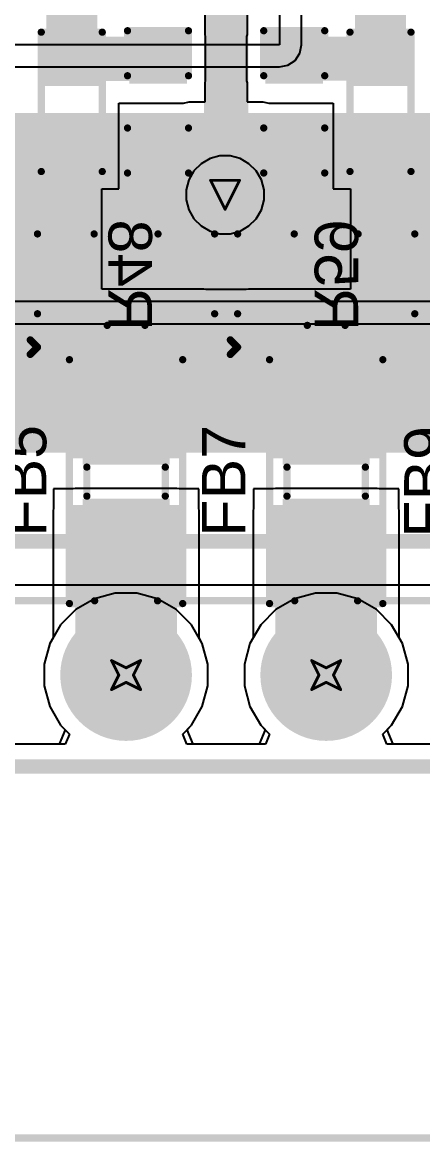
# Model space of a CAD drawing. Header units: inches. Extents: x 0 to 35.2, y -0.7 to 15.9.
# Drawn here: x 1.687 to 1.962, y -0.258 to 0.513 of the extents above; entities that cross this region are included whole.
import ezdxf

# ---------------------------------------------------------------- set-up
doc = ezdxf.new("R2010")
doc.units = ezdxf.units.IN
doc.header["$MEASUREMENT"] = 0
for name, color, linetype in [('Bottom Layer', 5, 'Continuous'), ('Bottom Overlay', 54, 'Continuous'), ('Bottom Paste', 16, 'Continuous'), ('Bottom Solder', 6, 'Continuous'), ('Drill Drawing', 1, 'Continuous'), ('GND1', 16, 'Continuous'), ('GND2', 76, 'Continuous'), ('Mechanical 6', 56, 'Continuous'), ('Multi-Layer', 9, 'Continuous'), ('Pad Holes', 156, 'Continuous'), ('Top Layer', 1, 'Continuous'), ('Top Overlay', 2, 'Continuous'), ('Top Paste', 8, 'Continuous'), ('Top Solder', 216, 'Continuous'), ('Via Holes', 16, 'Continuous')]:
    doc.layers.add(name, color=color, linetype=linetype)
doc.styles.add('Arial', font='', dxfattribs={"height": 0.2})
doc.styles.get('Arial').set_extended_font_data('Arial')

# ---------------------------------------------------------------- blocks, each defined once
blk = doc.blocks.new('R___1206_B_56')
at = {"layer": 'Bottom Layer'}
for points in [[(-0.08, 0.035), (-0.02, 0.035), (-0.02, -0.035), (-0.08, -0.035)], [(0.02, 0.035), (0.08, 0.035), (0.08, -0.035), (0.02, -0.035)]]:
    blk.add_hatch(color=5, dxfattribs=at).paths.add_polyline_path(points)
at = {"layer": 'Bottom Paste'}
for points in [[(-0.08, 0.035), (-0.02, 0.035), (-0.02, -0.035), (-0.08, -0.035)], [(0.02, 0.035), (0.08, 0.035), (0.08, -0.035), (0.02, -0.035)]]:
    blk.add_hatch(color=16, dxfattribs=at).paths.add_polyline_path(points)
at = {"layer": 'Bottom Solder'}
for points in [[(-0.084, 0.039), (-0.016, 0.039), (-0.016, -0.039), (-0.084, -0.039)], [(0.016, 0.039), (0.084, 0.039), (0.084, -0.039), (0.016, -0.039)]]:
    blk.add_hatch(color=6, dxfattribs=at).paths.add_polyline_path(points)
at = {"layer": 'Bottom Overlay'}
for points in [[(0.084, 0.039, 0.005, 0.005, 0), (-0.084, 0.039, 0.005, 0.005, 0)], [(-0.084, -0.039, 0.005, 0.005, 0), (-0.084, 0.039, 0.005, 0.005, 0)], [(0.084, -0.039, 0.005, 0.005, 0), (0.084, 0.039, 0.005, 0.005, 0)], [(0.084, -0.039, 0.005, 0.005, 0), (-0.084, -0.039, 0.005, 0.005, 0)]]:
    blk.add_lwpolyline(points, format="xyseb", dxfattribs=at)
for points in [[(-0.08525, 0.039, 0.0025, 0.0025, 1), (-0.08275, 0.039, 0.0025, 0.0025, 1)], [(-0.08525, 0.039, 0.0025, 0.0025, 1), (-0.08275, 0.039, 0.0025, 0.0025, 1)], [(0.08275, 0.039, 0.0025, 0.0025, 1), (0.08525, 0.039, 0.0025, 0.0025, 1)], [(0.08275, 0.039, 0.0025, 0.0025, 1), (0.08525, 0.039, 0.0025, 0.0025, 1)], [(-0.08525, -0.039, 0.0025, 0.0025, 1), (-0.08275, -0.039, 0.0025, 0.0025, 1)], [(-0.08525, -0.039, 0.0025, 0.0025, 1), (-0.08275, -0.039, 0.0025, 0.0025, 1)], [(0.08275, -0.039, 0.0025, 0.0025, 1), (0.08525, -0.039, 0.0025, 0.0025, 1)], [(0.08275, -0.039, 0.0025, 0.0025, 1), (0.08525, -0.039, 0.0025, 0.0025, 1)]]:
    blk.add_lwpolyline(points, format="xyseb", close=True, dxfattribs=at)
blk = doc.blocks.new('R___0603_58')
at = {"layer": 'Top Layer'}
for points in [[(-0.015, 0.0175), (-0.015, -0.0175), (-0.045, -0.0175), (-0.045, 0.0175)], [(0.045, 0.0175), (0.045, -0.0175), (0.015, -0.0175), (0.015, 0.0175)]]:
    blk.add_hatch(color=1, dxfattribs=at).paths.add_polyline_path(points)
at = {"layer": 'Top Paste'}
for points in [[(-0.015, 0.0175), (-0.015, -0.0175), (-0.045, -0.0175), (-0.045, 0.0175)], [(0.045, 0.0175), (0.045, -0.0175), (0.015, -0.0175), (0.015, 0.0175)]]:
    blk.add_hatch(color=8, dxfattribs=at).paths.add_polyline_path(points)
at = {"layer": 'Top Solder'}
for points in [[(-0.011, 0.0215), (-0.011, -0.0215), (-0.049, -0.0215), (-0.049, 0.0215)], [(0.049, 0.0215), (0.049, -0.0215), (0.011, -0.0215), (0.011, 0.0215)]]:
    blk.add_hatch(color=216, dxfattribs=at).paths.add_polyline_path(points)
at = {"layer": 'Top Overlay'}
for points in [[(-0.048, 0.021, 0.005, 0.005, 0), (0.048, 0.021, 0.005, 0.005, 0)], [(-0.048, 0.021, 0.005, 0.005, 0), (-0.048, -0.021, 0.005, 0.005, 0)], [(0.048, 0.021, 0.005, 0.005, 0), (0.048, -0.021, 0.005, 0.005, 0)], [(-0.048, -0.021, 0.005, 0.005, 0), (0.048, -0.021, 0.005, 0.005, 0)]]:
    blk.add_lwpolyline(points, format="xyseb", dxfattribs=at)
for points in [[(-0.04925, 0.021, 0.0025, 0.0025, 1), (-0.04675, 0.021, 0.0025, 0.0025, 1)], [(-0.04925, 0.021, 0.0025, 0.0025, 1), (-0.04675, 0.021, 0.0025, 0.0025, 1)], [(0.04675, 0.021, 0.0025, 0.0025, 1), (0.04925, 0.021, 0.0025, 0.0025, 1)], [(0.04675, 0.021, 0.0025, 0.0025, 1), (0.04925, 0.021, 0.0025, 0.0025, 1)], [(-0.04925, -0.021, 0.0025, 0.0025, 1), (-0.04675, -0.021, 0.0025, 0.0025, 1)], [(-0.04925, -0.021, 0.0025, 0.0025, 1), (-0.04675, -0.021, 0.0025, 0.0025, 1)], [(0.04675, -0.021, 0.0025, 0.0025, 1), (0.04925, -0.021, 0.0025, 0.0025, 1)], [(0.04675, -0.021, 0.0025, 0.0025, 1), (0.04925, -0.021, 0.0025, 0.0025, 1)]]:
    blk.add_lwpolyline(points, format="xyseb", close=True, dxfattribs=at)
blk = doc.blocks.new('R___0603_64')
at = {"layer": 'Top Layer'}
for points in [[(-0.015, 0.0175), (-0.015, -0.0175), (-0.045, -0.0175), (-0.045, 0.0175)], [(0.045, 0.0175), (0.045, -0.0175), (0.015, -0.0175), (0.015, 0.0175)]]:
    blk.add_hatch(color=1, dxfattribs=at).paths.add_polyline_path(points)
at = {"layer": 'Top Paste'}
for points in [[(-0.015, 0.0175), (-0.015, -0.0175), (-0.045, -0.0175), (-0.045, 0.0175)], [(0.045, 0.0175), (0.045, -0.0175), (0.015, -0.0175), (0.015, 0.0175)]]:
    blk.add_hatch(color=8, dxfattribs=at).paths.add_polyline_path(points)
at = {"layer": 'Top Solder'}
for points in [[(-0.011, 0.0215), (-0.011, -0.0215), (-0.049, -0.0215), (-0.049, 0.0215)], [(0.049, 0.0215), (0.049, -0.0215), (0.011, -0.0215), (0.011, 0.0215)]]:
    blk.add_hatch(color=216, dxfattribs=at).paths.add_polyline_path(points)
at = {"layer": 'Top Overlay'}
for points in [[(-0.048, 0.021, 0.005, 0.005, 0), (0.048, 0.021, 0.005, 0.005, 0)], [(-0.048, 0.021, 0.005, 0.005, 0), (-0.048, -0.021, 0.005, 0.005, 0)], [(0.048, 0.021, 0.005, 0.005, 0), (0.048, -0.021, 0.005, 0.005, 0)], [(-0.048, -0.021, 0.005, 0.005, 0), (0.048, -0.021, 0.005, 0.005, 0)]]:
    blk.add_lwpolyline(points, format="xyseb", dxfattribs=at)
for points in [[(-0.04925, 0.021, 0.0025, 0.0025, 1), (-0.04675, 0.021, 0.0025, 0.0025, 1)], [(-0.04925, 0.021, 0.0025, 0.0025, 1), (-0.04675, 0.021, 0.0025, 0.0025, 1)], [(0.04675, 0.021, 0.0025, 0.0025, 1), (0.04925, 0.021, 0.0025, 0.0025, 1)], [(0.04675, 0.021, 0.0025, 0.0025, 1), (0.04925, 0.021, 0.0025, 0.0025, 1)], [(-0.04925, -0.021, 0.0025, 0.0025, 1), (-0.04675, -0.021, 0.0025, 0.0025, 1)], [(-0.04925, -0.021, 0.0025, 0.0025, 1), (-0.04675, -0.021, 0.0025, 0.0025, 1)], [(0.04675, -0.021, 0.0025, 0.0025, 1), (0.04925, -0.021, 0.0025, 0.0025, 1)], [(0.04675, -0.021, 0.0025, 0.0025, 1), (0.04925, -0.021, 0.0025, 0.0025, 1)]]:
    blk.add_lwpolyline(points, format="xyseb", close=True, dxfattribs=at)
blk = doc.blocks.new('R___1206_B_65')
at = {"layer": 'Bottom Layer'}
for points in [[(-0.08, 0.035), (-0.02, 0.035), (-0.02, -0.035), (-0.08, -0.035)], [(0.02, 0.035), (0.08, 0.035), (0.08, -0.035), (0.02, -0.035)]]:
    blk.add_hatch(color=5, dxfattribs=at).paths.add_polyline_path(points)
at = {"layer": 'Bottom Paste'}
for points in [[(-0.08, 0.035), (-0.02, 0.035), (-0.02, -0.035), (-0.08, -0.035)], [(0.02, 0.035), (0.08, 0.035), (0.08, -0.035), (0.02, -0.035)]]:
    blk.add_hatch(color=16, dxfattribs=at).paths.add_polyline_path(points)
at = {"layer": 'Bottom Solder'}
for points in [[(-0.084, 0.039), (-0.016, 0.039), (-0.016, -0.039), (-0.084, -0.039)], [(0.016, 0.039), (0.084, 0.039), (0.084, -0.039), (0.016, -0.039)]]:
    blk.add_hatch(color=6, dxfattribs=at).paths.add_polyline_path(points)
at = {"layer": 'Bottom Overlay'}
for points in [[(-0.084, 0.039, 0.005, 0.005, 0), (0.084, 0.039, 0.005, 0.005, 0)], [(-0.084, 0.039, 0.005, 0.005, 0), (-0.084, -0.039, 0.005, 0.005, 0)], [(0.084, 0.039, 0.005, 0.005, 0), (0.084, -0.039, 0.005, 0.005, 0)], [(-0.084, -0.039, 0.005, 0.005, 0), (0.084, -0.039, 0.005, 0.005, 0)]]:
    blk.add_lwpolyline(points, format="xyseb", dxfattribs=at)
for points in [[(-0.08525, 0.039, 0.0025, 0.0025, 1), (-0.08275, 0.039, 0.0025, 0.0025, 1)], [(-0.08525, 0.039, 0.0025, 0.0025, 1), (-0.08275, 0.039, 0.0025, 0.0025, 1)], [(0.08275, 0.039, 0.0025, 0.0025, 1), (0.08525, 0.039, 0.0025, 0.0025, 1)], [(0.08275, 0.039, 0.0025, 0.0025, 1), (0.08525, 0.039, 0.0025, 0.0025, 1)], [(-0.08525, -0.039, 0.0025, 0.0025, 1), (-0.08275, -0.039, 0.0025, 0.0025, 1)], [(-0.08525, -0.039, 0.0025, 0.0025, 1), (-0.08275, -0.039, 0.0025, 0.0025, 1)], [(0.08275, -0.039, 0.0025, 0.0025, 1), (0.08525, -0.039, 0.0025, 0.0025, 1)], [(0.08275, -0.039, 0.0025, 0.0025, 1), (0.08525, -0.039, 0.0025, 0.0025, 1)]]:
    blk.add_lwpolyline(points, format="xyseb", close=True, dxfattribs=at)
blk = doc.blocks.new('691322110006_115')
at = {"layer": 'Bottom Layer'}
h = blk.add_hatch(color=5, dxfattribs=at)
edge = h.paths.add_edge_path()
edge.add_arc((0.0689, 0), 0.04134, 0, 360)
h = blk.add_hatch(color=5, dxfattribs=at)
edge = h.paths.add_edge_path()
edge.add_arc((0.20669, 0), 0.04134, 0, 360)
at = {"layer": 'Bottom Solder'}
h = blk.add_hatch(color=6, dxfattribs=at)
edge = h.paths.add_edge_path()
edge.add_arc((0.0689, 0), 0.04534, 0, 360)
h = blk.add_hatch(color=6, dxfattribs=at)
edge = h.paths.add_edge_path()
edge.add_arc((0.20669, 0), 0.04534, 0, 360)
at = {"layer": 'GND1'}
h = blk.add_hatch(color=16, dxfattribs=at)
edge = h.paths.add_edge_path()
edge.add_arc((0.0689, 0), 0.04134, 0, 360)
h = blk.add_hatch(color=16, dxfattribs=at)
edge = h.paths.add_edge_path()
edge.add_arc((0.20669, 0), 0.04134, 0, 360)
at = {"layer": 'GND2'}
h = blk.add_hatch(color=76, dxfattribs=at)
edge = h.paths.add_edge_path()
edge.add_arc((0.0689, 0), 0.04134, 0, 360)
h = blk.add_hatch(color=76, dxfattribs=at)
edge = h.paths.add_edge_path()
edge.add_arc((0.20669, 0), 0.04134, 0, 360)
at = {"layer": 'Multi-Layer'}
h = blk.add_hatch(color=9, dxfattribs=at)
edge = h.paths.add_edge_path()
edge.add_arc((0.0689, 0), 0.04134, 0, 360)
h = blk.add_hatch(color=9, dxfattribs=at)
edge = h.paths.add_edge_path()
edge.add_arc((0.20669, 0), 0.04134, 0, 360)
at = {"layer": 'Pad Holes'}
h = blk.add_hatch(color=7, dxfattribs=at)
edge = h.paths.add_edge_path()
edge.add_arc((0.0689, 0), 0.02756, 0, 360)
h = blk.add_hatch(color=7, dxfattribs=at)
edge = h.paths.add_edge_path()
edge.add_arc((0.20669, 0), 0.02756, 0, 360)
at = {"layer": 'Top Layer'}
h = blk.add_hatch(color=1, dxfattribs=at)
edge = h.paths.add_edge_path()
edge.add_arc((0.0689, 0), 0.04134, 0, 360)
h = blk.add_hatch(color=1, dxfattribs=at)
edge = h.paths.add_edge_path()
edge.add_arc((0.20669, 0), 0.04134, 0, 360)
at = {"layer": 'Top Solder'}
h = blk.add_hatch(color=216, dxfattribs=at)
edge = h.paths.add_edge_path()
edge.add_arc((0.0689, 0), 0.04534, 0, 360)
h = blk.add_hatch(color=216, dxfattribs=at)
edge = h.paths.add_edge_path()
edge.add_arc((0.20669, 0), 0.04534, 0, 360)
at = {"layer": 'Top Overlay'}
for points in [[(-0.04724, 0.05118, 0.005, 0.005, 0), (0.04724, 0.05118, 0.005, 0.005, 0)], [(0.09055, 0.05118, 0.005, 0.005, 0), (0.18504, 0.05118, 0.005, 0.005, 0)], [(0.22835, 0.05118, 0.005, 0.005, 0), (0.32283, 0.05118, 0.005, 0.005, 0)], [(-0.44488, -0.3189, 0.005, 0.005, 0), (0.44488, -0.3189, 0.005, 0.005, 0)]]:
    blk.add_lwpolyline(points, format="xyseb", dxfattribs=at)
for points in [[(0.04599, 0.05118, 0.0025, 0.0025, 1), (0.04849, 0.05118, 0.0025, 0.0025, 1)], [(0.0893, 0.05118, 0.0025, 0.0025, 1), (0.0918, 0.05118, 0.0025, 0.0025, 1)], [(0.18379, 0.05118, 0.0025, 0.0025, 1), (0.18629, 0.05118, 0.0025, 0.0025, 1)], [(0.2271, 0.05118, 0.0025, 0.0025, 1), (0.2296, 0.05118, 0.0025, 0.0025, 1)]]:
    blk.add_lwpolyline(points, format="xyseb", close=True, dxfattribs=at)
blk = doc.blocks.new('I___0805_122')
at = {"layer": 'Top Layer'}
for points in [[(-0.06299, 0.02598), (-0.01575, 0.02598), (-0.01575, -0.02598), (-0.06299, -0.02598)], [(0.01575, 0.02598), (0.06299, 0.02598), (0.06299, -0.02598), (0.01575, -0.02598)]]:
    blk.add_hatch(color=1, dxfattribs=at).paths.add_polyline_path(points)
at = {"layer": 'Top Paste'}
for points in [[(-0.06299, 0.02598), (-0.01575, 0.02598), (-0.01575, -0.02598), (-0.06299, -0.02598)], [(0.01575, 0.02598), (0.06299, 0.02598), (0.06299, -0.02598), (0.01575, -0.02598)]]:
    blk.add_hatch(color=8, dxfattribs=at).paths.add_polyline_path(points)
at = {"layer": 'Top Solder'}
for points in [[(-0.06699, 0.02998), (-0.01175, 0.02998), (-0.01175, -0.02998), (-0.06699, -0.02998)], [(0.01175, 0.02998), (0.06699, 0.02998), (0.06699, -0.02998), (0.01175, -0.02998)]]:
    blk.add_hatch(color=216, dxfattribs=at).paths.add_polyline_path(points)
at = {"layer": 'Top Overlay'}
for points in [[(-0.01, 0.027, 0.005, 0.005, 0), (0.01, 0.027, 0.005, 0.005, 0)], [(-0.01, -0.027, 0.005, 0.005, 0), (0.01, -0.027, 0.005, 0.005, 0)]]:
    blk.add_lwpolyline(points, format="xyseb", dxfattribs=at)
for points in [[(-0.01125, 0.027, 0.0025, 0.0025, 1), (-0.00875, 0.027, 0.0025, 0.0025, 1)], [(0.00875, 0.027, 0.0025, 0.0025, 1), (0.01125, 0.027, 0.0025, 0.0025, 1)], [(-0.01125, -0.027, 0.0025, 0.0025, 1), (-0.00875, -0.027, 0.0025, 0.0025, 1)], [(0.00875, -0.027, 0.0025, 0.0025, 1), (0.01125, -0.027, 0.0025, 0.0025, 1)]]:
    blk.add_lwpolyline(points, format="xyseb", close=True, dxfattribs=at)
blk = doc.blocks.new('I___0805_124')
at = {"layer": 'Top Layer'}
for points in [[(-0.06299, 0.02598), (-0.01575, 0.02598), (-0.01575, -0.02598), (-0.06299, -0.02598)], [(0.01575, 0.02598), (0.06299, 0.02598), (0.06299, -0.02598), (0.01575, -0.02598)]]:
    blk.add_hatch(color=1, dxfattribs=at).paths.add_polyline_path(points)
at = {"layer": 'Top Paste'}
for points in [[(-0.06299, 0.02598), (-0.01575, 0.02598), (-0.01575, -0.02598), (-0.06299, -0.02598)], [(0.01575, 0.02598), (0.06299, 0.02598), (0.06299, -0.02598), (0.01575, -0.02598)]]:
    blk.add_hatch(color=8, dxfattribs=at).paths.add_polyline_path(points)
at = {"layer": 'Top Solder'}
for points in [[(-0.06699, 0.02998), (-0.01175, 0.02998), (-0.01175, -0.02998), (-0.06699, -0.02998)], [(0.01175, 0.02998), (0.06699, 0.02998), (0.06699, -0.02998), (0.01175, -0.02998)]]:
    blk.add_hatch(color=216, dxfattribs=at).paths.add_polyline_path(points)
at = {"layer": 'Top Overlay'}
for points in [[(-0.01, 0.027, 0.005, 0.005, 0), (0.01, 0.027, 0.005, 0.005, 0)], [(-0.01, -0.027, 0.005, 0.005, 0), (0.01, -0.027, 0.005, 0.005, 0)]]:
    blk.add_lwpolyline(points, format="xyseb", dxfattribs=at)
for points in [[(-0.01125, 0.027, 0.0025, 0.0025, 1), (-0.00875, 0.027, 0.0025, 0.0025, 1)], [(0.00875, 0.027, 0.0025, 0.0025, 1), (0.01125, 0.027, 0.0025, 0.0025, 1)], [(-0.01125, -0.027, 0.0025, 0.0025, 1), (-0.00875, -0.027, 0.0025, 0.0025, 1)], [(0.00875, -0.027, 0.0025, 0.0025, 1), (0.01125, -0.027, 0.0025, 0.0025, 1)]]:
    blk.add_lwpolyline(points, format="xyseb", close=True, dxfattribs=at)
blk = doc.blocks.new('SOT_23_134')
at = {"layer": 'Top Layer'}
for points in [[(-0.01614, 0.05748), (0.01614, 0.05748), (0.01614, 0.02126), (-0.01614, 0.02126)], [(-0.05354, -0.02126), (-0.02126, -0.02126), (-0.02126, -0.05748), (-0.05354, -0.05748)], [(0.02126, -0.02126), (0.05354, -0.02126), (0.05354, -0.05748), (0.02126, -0.05748)]]:
    blk.add_hatch(color=1, dxfattribs=at).paths.add_polyline_path(points)
at = {"layer": 'Top Paste'}
for points in [[(-0.01614, 0.05748), (0.01614, 0.05748), (0.01614, 0.02126), (-0.01614, 0.02126)], [(-0.05354, -0.02126), (-0.02126, -0.02126), (-0.02126, -0.05748), (-0.05354, -0.05748)], [(0.02126, -0.02126), (0.05354, -0.02126), (0.05354, -0.05748), (0.02126, -0.05748)]]:
    blk.add_hatch(color=8, dxfattribs=at).paths.add_polyline_path(points)
at = {"layer": 'Top Solder'}
for points in [[(-0.02014, 0.06148), (0.02014, 0.06148), (0.02014, 0.01726), (-0.02014, 0.01726)], [(-0.05754, -0.01726), (-0.01726, -0.01726), (-0.01726, -0.06148), (-0.05754, -0.06148)], [(0.01726, -0.01726), (0.05754, -0.01726), (0.05754, -0.06148), (0.01726, -0.06148)]]:
    blk.add_hatch(color=216, dxfattribs=at).paths.add_polyline_path(points)
at = {"layer": 'Top Overlay'}
for points in [[(-0.061, -0.023, 0.005, 0.005, 0), (-0.061, 0.032, 0.005, 0.005, 0)], [(-0.061, 0.032, 0.005, 0.005, 0), (-0.022, 0.032, 0.005, 0.005, 0)], [(0.022, 0.032, 0.005, 0.005, 0), (0.061, 0.032, 0.005, 0.005, 0)], [(0.061, -0.023, 0.005, 0.005, 0), (0.061, 0.032, 0.005, 0.005, 0)], [(-0.013, -0.031, 0.005, 0.005, 0), (0.013, -0.031, 0.005, 0.005, 0)], [(-0.066, -0.041, 0.005, 0.005, 0), (-0.061, -0.046, 0.005, 0.005, 0)], [(-0.066, -0.051, 0.005, 0.005, 0), (-0.066, -0.041, 0.005, 0.005, 0)], [(-0.066, -0.051, 0.005, 0.005, 0), (-0.061, -0.046, 0.005, 0.005, 0)]]:
    blk.add_lwpolyline(points, format="xyseb", dxfattribs=at)
for points in [[(-0.06225, 0.032, 0.0025, 0.0025, 1), (-0.05975, 0.032, 0.0025, 0.0025, 1)], [(-0.06225, 0.032, 0.0025, 0.0025, 1), (-0.05975, 0.032, 0.0025, 0.0025, 1)], [(-0.02325, 0.032, 0.0025, 0.0025, 1), (-0.02075, 0.032, 0.0025, 0.0025, 1)], [(0.02075, 0.032, 0.0025, 0.0025, 1), (0.02325, 0.032, 0.0025, 0.0025, 1)], [(0.05975, 0.032, 0.0025, 0.0025, 1), (0.06225, 0.032, 0.0025, 0.0025, 1)], [(0.05975, 0.032, 0.0025, 0.0025, 1), (0.06225, 0.032, 0.0025, 0.0025, 1)], [(-0.06225, -0.023, 0.0025, 0.0025, 1), (-0.05975, -0.023, 0.0025, 0.0025, 1)], [(0.05975, -0.023, 0.0025, 0.0025, 1), (0.06225, -0.023, 0.0025, 0.0025, 1)], [(-0.01425, -0.031, 0.0025, 0.0025, 1), (-0.01175, -0.031, 0.0025, 0.0025, 1)], [(0.01175, -0.031, 0.0025, 0.0025, 1), (0.01425, -0.031, 0.0025, 0.0025, 1)], [(-0.06725, -0.041, 0.0025, 0.0025, 1), (-0.06475, -0.041, 0.0025, 0.0025, 1)], [(-0.06725, -0.041, 0.0025, 0.0025, 1), (-0.06475, -0.041, 0.0025, 0.0025, 1)], [(-0.06225, -0.046, 0.0025, 0.0025, 1), (-0.05975, -0.046, 0.0025, 0.0025, 1)], [(-0.06225, -0.046, 0.0025, 0.0025, 1), (-0.05975, -0.046, 0.0025, 0.0025, 1)], [(-0.06725, -0.051, 0.0025, 0.0025, 1), (-0.06475, -0.051, 0.0025, 0.0025, 1)], [(-0.06725, -0.051, 0.0025, 0.0025, 1), (-0.06475, -0.051, 0.0025, 0.0025, 1)]]:
    blk.add_lwpolyline(points, format="xyseb", close=True, dxfattribs=at)
blk = doc.blocks.new('SOT_23_135')
at = {"layer": 'Top Layer'}
for points in [[(-0.01614, 0.05748), (0.01614, 0.05748), (0.01614, 0.02126), (-0.01614, 0.02126)], [(-0.05354, -0.02126), (-0.02126, -0.02126), (-0.02126, -0.05748), (-0.05354, -0.05748)], [(0.02126, -0.02126), (0.05354, -0.02126), (0.05354, -0.05748), (0.02126, -0.05748)]]:
    blk.add_hatch(color=1, dxfattribs=at).paths.add_polyline_path(points)
at = {"layer": 'Top Paste'}
for points in [[(-0.01614, 0.05748), (0.01614, 0.05748), (0.01614, 0.02126), (-0.01614, 0.02126)], [(-0.05354, -0.02126), (-0.02126, -0.02126), (-0.02126, -0.05748), (-0.05354, -0.05748)], [(0.02126, -0.02126), (0.05354, -0.02126), (0.05354, -0.05748), (0.02126, -0.05748)]]:
    blk.add_hatch(color=8, dxfattribs=at).paths.add_polyline_path(points)
at = {"layer": 'Top Solder'}
for points in [[(-0.02014, 0.06148), (0.02014, 0.06148), (0.02014, 0.01726), (-0.02014, 0.01726)], [(-0.05754, -0.01726), (-0.01726, -0.01726), (-0.01726, -0.06148), (-0.05754, -0.06148)], [(0.01726, -0.01726), (0.05754, -0.01726), (0.05754, -0.06148), (0.01726, -0.06148)]]:
    blk.add_hatch(color=216, dxfattribs=at).paths.add_polyline_path(points)
at = {"layer": 'Top Overlay'}
for points in [[(-0.061, -0.023, 0.005, 0.005, 0), (-0.061, 0.032, 0.005, 0.005, 0)], [(-0.061, 0.032, 0.005, 0.005, 0), (-0.022, 0.032, 0.005, 0.005, 0)], [(0.022, 0.032, 0.005, 0.005, 0), (0.061, 0.032, 0.005, 0.005, 0)], [(0.061, -0.023, 0.005, 0.005, 0), (0.061, 0.032, 0.005, 0.005, 0)], [(-0.013, -0.031, 0.005, 0.005, 0), (0.013, -0.031, 0.005, 0.005, 0)], [(-0.066, -0.041, 0.005, 0.005, 0), (-0.061, -0.046, 0.005, 0.005, 0)], [(-0.066, -0.051, 0.005, 0.005, 0), (-0.066, -0.041, 0.005, 0.005, 0)], [(-0.066, -0.051, 0.005, 0.005, 0), (-0.061, -0.046, 0.005, 0.005, 0)]]:
    blk.add_lwpolyline(points, format="xyseb", dxfattribs=at)
for points in [[(-0.06225, 0.032, 0.0025, 0.0025, 1), (-0.05975, 0.032, 0.0025, 0.0025, 1)], [(-0.06225, 0.032, 0.0025, 0.0025, 1), (-0.05975, 0.032, 0.0025, 0.0025, 1)], [(-0.02325, 0.032, 0.0025, 0.0025, 1), (-0.02075, 0.032, 0.0025, 0.0025, 1)], [(0.02075, 0.032, 0.0025, 0.0025, 1), (0.02325, 0.032, 0.0025, 0.0025, 1)], [(0.05975, 0.032, 0.0025, 0.0025, 1), (0.06225, 0.032, 0.0025, 0.0025, 1)], [(0.05975, 0.032, 0.0025, 0.0025, 1), (0.06225, 0.032, 0.0025, 0.0025, 1)], [(-0.06225, -0.023, 0.0025, 0.0025, 1), (-0.05975, -0.023, 0.0025, 0.0025, 1)], [(0.05975, -0.023, 0.0025, 0.0025, 1), (0.06225, -0.023, 0.0025, 0.0025, 1)], [(-0.01425, -0.031, 0.0025, 0.0025, 1), (-0.01175, -0.031, 0.0025, 0.0025, 1)], [(0.01175, -0.031, 0.0025, 0.0025, 1), (0.01425, -0.031, 0.0025, 0.0025, 1)], [(-0.06725, -0.041, 0.0025, 0.0025, 1), (-0.06475, -0.041, 0.0025, 0.0025, 1)], [(-0.06725, -0.041, 0.0025, 0.0025, 1), (-0.06475, -0.041, 0.0025, 0.0025, 1)], [(-0.06225, -0.046, 0.0025, 0.0025, 1), (-0.05975, -0.046, 0.0025, 0.0025, 1)], [(-0.06225, -0.046, 0.0025, 0.0025, 1), (-0.05975, -0.046, 0.0025, 0.0025, 1)], [(-0.06725, -0.051, 0.0025, 0.0025, 1), (-0.06475, -0.051, 0.0025, 0.0025, 1)], [(-0.06725, -0.051, 0.0025, 0.0025, 1), (-0.06475, -0.051, 0.0025, 0.0025, 1)]]:
    blk.add_lwpolyline(points, format="xyseb", close=True, dxfattribs=at)
blk = doc.blocks.new('C___0603_146')
at = {"layer": 'Top Layer'}
for points in [[(-0.015, 0.0175), (-0.015, -0.0175), (-0.045, -0.0175), (-0.045, 0.0175)], [(0.045, 0.0175), (0.045, -0.0175), (0.015, -0.0175), (0.015, 0.0175)]]:
    blk.add_hatch(color=1, dxfattribs=at).paths.add_polyline_path(points)
at = {"layer": 'Top Paste'}
for points in [[(-0.015, 0.0175), (-0.015, -0.0175), (-0.045, -0.0175), (-0.045, 0.0175)], [(0.045, 0.0175), (0.045, -0.0175), (0.015, -0.0175), (0.015, 0.0175)]]:
    blk.add_hatch(color=8, dxfattribs=at).paths.add_polyline_path(points)
at = {"layer": 'Top Solder'}
for points in [[(-0.01264, 0.01986), (-0.01264, -0.01986), (-0.04736, -0.01986), (-0.04736, 0.01986)], [(0.04736, 0.01986), (0.04736, -0.01986), (0.01264, -0.01986), (0.01264, 0.01986)]]:
    blk.add_hatch(color=216, dxfattribs=at).paths.add_polyline_path(points)
at = {"layer": 'Top Overlay'}
for points in [[(-0.049, 0.021, 0.005, 0.005, 0), (-0.018, 0.021, 0.005, 0.005, 0)], [(-0.049, 0.021, 0.005, 0.005, 0), (-0.049, -0.021, 0.005, 0.005, 0)], [(0.018, 0.021, 0.005, 0.005, 0), (0.049, 0.021, 0.005, 0.005, 0)], [(0.049, 0.021, 0.005, 0.005, 0), (0.049, -0.021, 0.005, 0.005, 0)], [(-0.049, -0.021, 0.005, 0.005, 0), (-0.018, -0.021, 0.005, 0.005, 0)], [(0.018, -0.021, 0.005, 0.005, 0), (0.049, -0.021, 0.005, 0.005, 0)]]:
    blk.add_lwpolyline(points, format="xyseb", dxfattribs=at)
for points in [[(-0.05025, 0.021, 0.0025, 0.0025, 1), (-0.04775, 0.021, 0.0025, 0.0025, 1)], [(-0.05025, 0.021, 0.0025, 0.0025, 1), (-0.04775, 0.021, 0.0025, 0.0025, 1)], [(-0.01925, 0.021, 0.0025, 0.0025, 1), (-0.01675, 0.021, 0.0025, 0.0025, 1)], [(0.01675, 0.021, 0.0025, 0.0025, 1), (0.01925, 0.021, 0.0025, 0.0025, 1)], [(0.04775, 0.021, 0.0025, 0.0025, 1), (0.05025, 0.021, 0.0025, 0.0025, 1)], [(0.04775, 0.021, 0.0025, 0.0025, 1), (0.05025, 0.021, 0.0025, 0.0025, 1)], [(-0.05025, -0.021, 0.0025, 0.0025, 1), (-0.04775, -0.021, 0.0025, 0.0025, 1)], [(-0.05025, -0.021, 0.0025, 0.0025, 1), (-0.04775, -0.021, 0.0025, 0.0025, 1)], [(-0.01925, -0.021, 0.0025, 0.0025, 1), (-0.01675, -0.021, 0.0025, 0.0025, 1)], [(0.01675, -0.021, 0.0025, 0.0025, 1), (0.01925, -0.021, 0.0025, 0.0025, 1)], [(0.04775, -0.021, 0.0025, 0.0025, 1), (0.05025, -0.021, 0.0025, 0.0025, 1)], [(0.04775, -0.021, 0.0025, 0.0025, 1), (0.05025, -0.021, 0.0025, 0.0025, 1)]]:
    blk.add_lwpolyline(points, format="xyseb", close=True, dxfattribs=at)
blk = doc.blocks.new('C___0603_149')
at = {"layer": 'Top Layer'}
for points in [[(-0.015, 0.0175), (-0.015, -0.0175), (-0.045, -0.0175), (-0.045, 0.0175)], [(0.045, 0.0175), (0.045, -0.0175), (0.015, -0.0175), (0.015, 0.0175)]]:
    blk.add_hatch(color=1, dxfattribs=at).paths.add_polyline_path(points)
at = {"layer": 'Top Paste'}
for points in [[(-0.015, 0.0175), (-0.015, -0.0175), (-0.045, -0.0175), (-0.045, 0.0175)], [(0.045, 0.0175), (0.045, -0.0175), (0.015, -0.0175), (0.015, 0.0175)]]:
    blk.add_hatch(color=8, dxfattribs=at).paths.add_polyline_path(points)
at = {"layer": 'Top Solder'}
for points in [[(-0.01264, 0.01986), (-0.01264, -0.01986), (-0.04736, -0.01986), (-0.04736, 0.01986)], [(0.04736, 0.01986), (0.04736, -0.01986), (0.01264, -0.01986), (0.01264, 0.01986)]]:
    blk.add_hatch(color=216, dxfattribs=at).paths.add_polyline_path(points)
at = {"layer": 'Top Overlay'}
for points in [[(-0.018, 0.021, 0.005, 0.005, 0), (-0.049, 0.021, 0.005, 0.005, 0)], [(-0.049, -0.021, 0.005, 0.005, 0), (-0.049, 0.021, 0.005, 0.005, 0)], [(0.049, 0.021, 0.005, 0.005, 0), (0.018, 0.021, 0.005, 0.005, 0)], [(0.049, -0.021, 0.005, 0.005, 0), (0.049, 0.021, 0.005, 0.005, 0)], [(-0.018, -0.021, 0.005, 0.005, 0), (-0.049, -0.021, 0.005, 0.005, 0)], [(0.049, -0.021, 0.005, 0.005, 0), (0.018, -0.021, 0.005, 0.005, 0)]]:
    blk.add_lwpolyline(points, format="xyseb", dxfattribs=at)
for points in [[(-0.05025, 0.021, 0.0025, 0.0025, 1), (-0.04775, 0.021, 0.0025, 0.0025, 1)], [(-0.05025, 0.021, 0.0025, 0.0025, 1), (-0.04775, 0.021, 0.0025, 0.0025, 1)], [(-0.01925, 0.021, 0.0025, 0.0025, 1), (-0.01675, 0.021, 0.0025, 0.0025, 1)], [(0.01675, 0.021, 0.0025, 0.0025, 1), (0.01925, 0.021, 0.0025, 0.0025, 1)], [(0.04775, 0.021, 0.0025, 0.0025, 1), (0.05025, 0.021, 0.0025, 0.0025, 1)], [(0.04775, 0.021, 0.0025, 0.0025, 1), (0.05025, 0.021, 0.0025, 0.0025, 1)], [(-0.05025, -0.021, 0.0025, 0.0025, 1), (-0.04775, -0.021, 0.0025, 0.0025, 1)], [(-0.05025, -0.021, 0.0025, 0.0025, 1), (-0.04775, -0.021, 0.0025, 0.0025, 1)], [(-0.01925, -0.021, 0.0025, 0.0025, 1), (-0.01675, -0.021, 0.0025, 0.0025, 1)], [(0.01675, -0.021, 0.0025, 0.0025, 1), (0.01925, -0.021, 0.0025, 0.0025, 1)], [(0.04775, -0.021, 0.0025, 0.0025, 1), (0.05025, -0.021, 0.0025, 0.0025, 1)], [(0.04775, -0.021, 0.0025, 0.0025, 1), (0.05025, -0.021, 0.0025, 0.0025, 1)]]:
    blk.add_lwpolyline(points, format="xyseb", close=True, dxfattribs=at)

msp = doc.modelspace()

# ---------------------------------------------------------------- hatches: boundary and pattern name
at = {"layer": 'Bottom Layer'}
for points in [[(1.23867, 0.21627), (2.14441, 0.21627), (2.14441, 0.45022), (1.23867, 0.45022)], [(1.72315, 0.06299), (1.79315, 0.06299), (1.79315, 0.17627), (1.72315, 0.17627)], [(1.86095, 0.06299), (1.93095, 0.06299), (1.93095, 0.17627), (1.86095, 0.17627)]]:
    msp.add_hatch(color=5, dxfattribs=at).paths.add_polyline_path(points)
h = msp.add_hatch(color=5, dxfattribs=at)
edge = h.paths.add_edge_path()
edge.add_arc((1.82632, 0.39384), 0.01181, 0, 360)
at = {"layer": 'GND1'}
h = msp.add_hatch(color=16, dxfattribs=at)
edge = h.paths.add_edge_path()
edge.add_arc((1.82632, 0.39384), 0.01181, 0, 360)
at = {"layer": 'GND2'}
h = msp.add_hatch(color=76, dxfattribs=at)
edge = h.paths.add_edge_path()
edge.add_arc((1.82632, 0.39384), 0.01181, 0, 360)
at = {"layer": 'Top Layer'}
for points in [[(1.73825, 0.55536), (1.70325, 0.55536), (1.70325, 0.47236), (1.73825, 0.47236)], [(1.91585, 0.47237), (1.95085, 0.47237), (1.95085, 0.55537), (1.91585, 0.55537)], [(1.8117, 0.41289), (1.84241, 0.41289), (1.84241, 0.54399), (1.8117, 0.54399)], [(1.79765, 0.50287), (1.70325, 0.50287), (1.70325, 0.47236), (1.79765, 0.47236)], [(1.85645, 0.47237), (1.95085, 0.47237), (1.95085, 0.50288), (1.85645, 0.50288)], [(1.76266, 0.35615), (1.89145, 0.35615), (1.89145, 0.44339), (1.76266, 0.44339)], [(1.7046, 0.27742), (1.81169, 0.27742), (1.81169, 0.31364), (1.7046, 0.31364)], [(1.84241, 0.27742), (1.94949, 0.27742), (1.94949, 0.31364), (1.84241, 0.31364)], [(1.73217, 0.21203), (1.78413, 0.21203), (1.78413, 0.3039), (1.73217, 0.3039)], [(1.86997, 0.21203), (1.92194, 0.21203), (1.92194, 0.3039), (1.86997, 0.3039)], [(1.73217, 0.06299), (1.78414, 0.06299), (1.78414, 0.18053), (1.73217, 0.18053)], [(1.86996, 0.06299), (1.92193, 0.06299), (1.92193, 0.18053), (1.86996, 0.18053)]]:
    msp.add_hatch(color=1, dxfattribs=at).paths.add_polyline_path(points)
h = msp.add_hatch(color=1, dxfattribs=at)
edge = h.paths.add_edge_path()
edge.add_arc((1.82632, 0.39384), 0.01181, 0, 360)
at = {"layer": 'Via Holes'}
h = msp.add_hatch(color=7, dxfattribs=at)
edge = h.paths.add_edge_path()
edge.add_arc((1.82632, 0.39384), 0.00591, 0, 360)

# ---------------------------------------------------------------- linework, layer by layer
at = {"layer": 'Bottom Layer'}
for p, q in [((1.72168, 0.19127), (1.70815, 0.19127)), ((1.70815, 0.19127), (1.70815, 0.17775)), ((1.72315, 0.19157), (1.72168, 0.19127)), ((1.79315, 0.19157), (1.72315, 0.19157)), ((1.79463, 0.19127), (1.79315, 0.19157)), ((1.80815, 0.19127), (1.79463, 0.19127)), ((1.80815, 0.17775), (1.80815, 0.19127)), ((1.85947, 0.19127), (1.84595, 0.19127)), ((1.84595, 0.19127), (1.84595, 0.17775)), ((1.86095, 0.19157), (1.85947, 0.19127)), ((1.93095, 0.19157), (1.86095, 0.19157)), ((1.93243, 0.19127), (1.93095, 0.19157)), ((1.94595, 0.19127), (1.93243, 0.19127)), ((1.94595, 0.17775), (1.94595, 0.19127)), ((1.70815, 0.17775), (1.70786, 0.17627)), ((1.80845, 0.17627), (1.80815, 0.17775)), ((1.84595, 0.17775), (1.84565, 0.17627)), ((1.94624, 0.17627), (1.94595, 0.17775)), ((1.70786, 0.17627), (1.70786, 0.08856)), ((1.80845, 0.08856), (1.80845, 0.17627)), ((1.84565, 0.17627), (1.84565, 0.08856)), ((1.94624, 0.08856), (1.94624, 0.17627)), ((1.70786, 0.08856), (1.70565, 0.08474)), ((1.81065, 0.08474), (1.80845, 0.08856)), ((1.84565, 0.08856), (1.84345, 0.08474)), ((1.94845, 0.08474), (1.94624, 0.08856)), ((1.70565, 0.08474), (1.70181, 0.07041)), ((1.81449, 0.07041), (1.81065, 0.08474)), ((1.84345, 0.08474), (1.83961, 0.07041)), ((1.95229, 0.07041), (1.94845, 0.08474)), ((1.70181, 0.07041), (1.70181, 0.05557)), ((1.81449, 0.05557), (1.81449, 0.07041)), ((1.83961, 0.07041), (1.83961, 0.05557)), ((1.95229, 0.05557), (1.95229, 0.07041)), ((1.70181, 0.05557), (1.70565, 0.04125)), ((1.81065, 0.04125), (1.81449, 0.05557)), ((1.83961, 0.05557), (1.84345, 0.04125)), ((1.94845, 0.04125), (1.95229, 0.05557)), ((1.70565, 0.04125), (1.71307, 0.0284)), ((1.80324, 0.0284), (1.81065, 0.04125)), ((1.84345, 0.04125), (1.85087, 0.0284)), ((1.94103, 0.0284), (1.94845, 0.04125)), ((1.71307, 0.0284), (1.71918, 0.02229)), ((1.79713, 0.02229), (1.80324, 0.0284)), ((1.85087, 0.0284), (1.85697, 0.02229)), ((1.93492, 0.02229), (1.94103, 0.0284)), ((1.71918, 0.02229), (1.71628, 0.01529)), ((1.80003, 0.01529), (1.79713, 0.02229)), ((1.85697, 0.02229), (1.85407, 0.01529)), ((1.93782, 0.01529), (1.93492, 0.02229)), ((1.71628, 0.01529), (1.66223, 0.01529)), ((1.85407, 0.01529), (1.80003, 0.01529)), ((1.99187, 0.01529), (1.93782, 0.01529))]:
    msp.add_line(p, q, dxfattribs=at)
at = {"layer": 'Drill Drawing'}
for points in [[(1.81632, 0.40384, 0.002, 0.002, 0), (1.83632, 0.40384, 0.002, 0.002, 0)], [(1.81632, 0.40384, 0.002, 0.002, 0), (1.82632, 0.38384, 0.002, 0.002, 0)], [(1.82632, 0.38384, 0.002, 0.002, 0), (1.83632, 0.40384, 0.002, 0.002, 0)], [(1.74815, 0.07299, 0.002, 0.002, 0), (1.75815, 0.06799, 0.002, 0.002, 0)], [(1.74815, 0.07299, 0.002, 0.002, 0), (1.75315, 0.06299, 0.002, 0.002, 0)], [(1.75815, 0.06799, 0.002, 0.002, 0), (1.76815, 0.07299, 0.002, 0.002, 0)], [(1.76315, 0.06299, 0.002, 0.002, 0), (1.76815, 0.07299, 0.002, 0.002, 0)], [(1.88595, 0.07299, 0.002, 0.002, 0), (1.89595, 0.06799, 0.002, 0.002, 0)], [(1.88595, 0.07299, 0.002, 0.002, 0), (1.89095, 0.06299, 0.002, 0.002, 0)], [(1.89595, 0.06799, 0.002, 0.002, 0), (1.90595, 0.07299, 0.002, 0.002, 0)], [(1.90095, 0.06299, 0.002, 0.002, 0), (1.90595, 0.07299, 0.002, 0.002, 0)], [(1.74815, 0.05299, 0.002, 0.002, 0), (1.75315, 0.06299, 0.002, 0.002, 0)], [(1.76315, 0.06299, 0.002, 0.002, 0), (1.76815, 0.05299, 0.002, 0.002, 0)], [(1.88595, 0.05299, 0.002, 0.002, 0), (1.89095, 0.06299, 0.002, 0.002, 0)], [(1.90095, 0.06299, 0.002, 0.002, 0), (1.90595, 0.05299, 0.002, 0.002, 0)], [(1.74815, 0.05299, 0.002, 0.002, 0), (1.75815, 0.05799, 0.002, 0.002, 0)], [(1.75815, 0.05799, 0.002, 0.002, 0), (1.76815, 0.05299, 0.002, 0.002, 0)], [(1.88595, 0.05299, 0.002, 0.002, 0), (1.89595, 0.05799, 0.002, 0.002, 0)], [(1.89595, 0.05799, 0.002, 0.002, 0), (1.90595, 0.05299, 0.002, 0.002, 0)]]:
    msp.add_lwpolyline(points, format="xyseb", dxfattribs=at)
for points in [[(1.81582, 0.40384, 0.001, 0.001, 1), (1.81682, 0.40384, 0.001, 0.001, 1)], [(1.81582, 0.40384, 0.001, 0.001, 1), (1.81682, 0.40384, 0.001, 0.001, 1)], [(1.83582, 0.40384, 0.001, 0.001, 1), (1.83682, 0.40384, 0.001, 0.001, 1)], [(1.83582, 0.40384, 0.001, 0.001, 1), (1.83682, 0.40384, 0.001, 0.001, 1)], [(1.82582, 0.38384, 0.001, 0.001, 1), (1.82682, 0.38384, 0.001, 0.001, 1)], [(1.82582, 0.38384, 0.001, 0.001, 1), (1.82682, 0.38384, 0.001, 0.001, 1)], [(1.74765, 0.07299, 0.001, 0.001, 1), (1.74865, 0.07299, 0.001, 0.001, 1)], [(1.74765, 0.07299, 0.001, 0.001, 1), (1.74865, 0.07299, 0.001, 0.001, 1)], [(1.76765, 0.07299, 0.001, 0.001, 1), (1.76865, 0.07299, 0.001, 0.001, 1)], [(1.76765, 0.07299, 0.001, 0.001, 1), (1.76865, 0.07299, 0.001, 0.001, 1)], [(1.88545, 0.07299, 0.001, 0.001, 1), (1.88645, 0.07299, 0.001, 0.001, 1)], [(1.88545, 0.07299, 0.001, 0.001, 1), (1.88645, 0.07299, 0.001, 0.001, 1)], [(1.90545, 0.07299, 0.001, 0.001, 1), (1.90645, 0.07299, 0.001, 0.001, 1)], [(1.90545, 0.07299, 0.001, 0.001, 1), (1.90645, 0.07299, 0.001, 0.001, 1)], [(1.75265, 0.06299, 0.001, 0.001, 1), (1.75365, 0.06299, 0.001, 0.001, 1)], [(1.75265, 0.06299, 0.001, 0.001, 1), (1.75365, 0.06299, 0.001, 0.001, 1)], [(1.75765, 0.06799, 0.001, 0.001, 1), (1.75865, 0.06799, 0.001, 0.001, 1)], [(1.75765, 0.06799, 0.001, 0.001, 1), (1.75865, 0.06799, 0.001, 0.001, 1)], [(1.76265, 0.06299, 0.001, 0.001, 1), (1.76365, 0.06299, 0.001, 0.001, 1)], [(1.76265, 0.06299, 0.001, 0.001, 1), (1.76365, 0.06299, 0.001, 0.001, 1)], [(1.89045, 0.06299, 0.001, 0.001, 1), (1.89145, 0.06299, 0.001, 0.001, 1)], [(1.89045, 0.06299, 0.001, 0.001, 1), (1.89145, 0.06299, 0.001, 0.001, 1)], [(1.89545, 0.06799, 0.001, 0.001, 1), (1.89645, 0.06799, 0.001, 0.001, 1)], [(1.89545, 0.06799, 0.001, 0.001, 1), (1.89645, 0.06799, 0.001, 0.001, 1)], [(1.90045, 0.06299, 0.001, 0.001, 1), (1.90145, 0.06299, 0.001, 0.001, 1)], [(1.90045, 0.06299, 0.001, 0.001, 1), (1.90145, 0.06299, 0.001, 0.001, 1)], [(1.74765, 0.05299, 0.001, 0.001, 1), (1.74865, 0.05299, 0.001, 0.001, 1)], [(1.74765, 0.05299, 0.001, 0.001, 1), (1.74865, 0.05299, 0.001, 0.001, 1)], [(1.75765, 0.05799, 0.001, 0.001, 1), (1.75865, 0.05799, 0.001, 0.001, 1)], [(1.75765, 0.05799, 0.001, 0.001, 1), (1.75865, 0.05799, 0.001, 0.001, 1)], [(1.76765, 0.05299, 0.001, 0.001, 1), (1.76865, 0.05299, 0.001, 0.001, 1)], [(1.76765, 0.05299, 0.001, 0.001, 1), (1.76865, 0.05299, 0.001, 0.001, 1)], [(1.88545, 0.05299, 0.001, 0.001, 1), (1.88645, 0.05299, 0.001, 0.001, 1)], [(1.88545, 0.05299, 0.001, 0.001, 1), (1.88645, 0.05299, 0.001, 0.001, 1)], [(1.89545, 0.05799, 0.001, 0.001, 1), (1.89645, 0.05799, 0.001, 0.001, 1)], [(1.89545, 0.05799, 0.001, 0.001, 1), (1.89645, 0.05799, 0.001, 0.001, 1)], [(1.90545, 0.05299, 0.001, 0.001, 1), (1.90645, 0.05299, 0.001, 0.001, 1)], [(1.90545, 0.05299, 0.001, 0.001, 1), (1.90645, 0.05299, 0.001, 0.001, 1)]]:
    msp.add_lwpolyline(points, format="xyseb", close=True, dxfattribs=at)
at = {"layer": 'GND1'}
for p, q in [((1.81597, 0.41883), (1.80986, 0.4153)), ((1.82279, 0.42066), (1.81597, 0.41883)), ((1.82985, 0.42066), (1.82279, 0.42066)), ((1.83667, 0.41883), (1.82985, 0.42066)), ((1.84278, 0.4153), (1.83667, 0.41883)), ((1.80486, 0.41031), (1.80133, 0.40419)), ((1.80986, 0.4153), (1.80486, 0.41031)), ((1.84777, 0.41031), (1.84278, 0.4153)), ((1.8513, 0.40419), (1.84777, 0.41031)), ((1.80133, 0.40419), (1.79951, 0.39737)), ((1.85313, 0.39737), (1.8513, 0.40419)), ((1.79951, 0.39737), (1.79951, 0.39032)), ((1.85313, 0.39032), (1.85313, 0.39737)), ((1.79951, 0.39032), (1.80133, 0.3835)), ((1.8513, 0.3835), (1.85313, 0.39032)), ((1.80133, 0.3835), (1.80486, 0.37738)), ((1.84777, 0.37738), (1.8513, 0.3835)), ((1.80486, 0.37738), (1.80986, 0.37239)), ((1.80986, 0.37239), (1.81597, 0.36886)), ((1.83667, 0.36886), (1.84278, 0.37239)), ((1.84278, 0.37239), (1.84777, 0.37738)), ((1.81597, 0.36886), (1.82279, 0.36703)), ((1.82279, 0.36703), (1.82985, 0.36703)), ((1.82985, 0.36703), (1.83667, 0.36886)), ((1.75074, 0.11933), (1.73641, 0.11549)), ((1.76557, 0.11933), (1.75074, 0.11933)), ((1.7799, 0.11549), (1.76557, 0.11933)), ((1.88853, 0.11933), (1.8742, 0.11549)), ((1.90337, 0.11933), (1.88853, 0.11933)), ((1.91769, 0.11549), (1.90337, 0.11933)), ((1.72356, 0.10807), (1.71307, 0.09758)), ((1.73641, 0.11549), (1.72356, 0.10807)), ((1.79275, 0.10807), (1.7799, 0.11549)), ((1.80324, 0.09758), (1.79275, 0.10807)), ((1.86136, 0.10807), (1.85087, 0.09758)), ((1.8742, 0.11549), (1.86136, 0.10807)), ((1.93054, 0.10807), (1.91769, 0.11549)), ((1.94103, 0.09758), (1.93054, 0.10807)), ((1.71307, 0.09758), (1.70565, 0.08474)), ((1.81065, 0.08474), (1.80324, 0.09758)), ((1.85087, 0.09758), (1.84345, 0.08474)), ((1.94845, 0.08474), (1.94103, 0.09758)), ((1.70565, 0.08474), (1.70181, 0.07041)), ((1.81449, 0.07041), (1.81065, 0.08474)), ((1.84345, 0.08474), (1.83961, 0.07041)), ((1.95229, 0.07041), (1.94845, 0.08474)), ((1.70181, 0.07041), (1.70181, 0.05557)), ((1.81449, 0.05557), (1.81449, 0.07041)), ((1.83961, 0.07041), (1.83961, 0.05557)), ((1.95229, 0.05557), (1.95229, 0.07041)), ((1.70181, 0.05557), (1.70565, 0.04125)), ((1.81065, 0.04125), (1.81449, 0.05557)), ((1.83961, 0.05557), (1.84345, 0.04125)), ((1.94845, 0.04125), (1.95229, 0.05557)), ((1.70565, 0.04125), (1.71307, 0.0284)), ((1.80324, 0.0284), (1.81065, 0.04125)), ((1.84345, 0.04125), (1.85087, 0.0284)), ((1.94103, 0.0284), (1.94845, 0.04125)), ((1.71618, 0.02529), (1.71203, 0.01529)), ((1.71307, 0.0284), (1.71618, 0.02529)), ((1.80013, 0.02529), (1.80324, 0.0284)), ((1.80427, 0.01529), (1.80013, 0.02529)), ((1.85397, 0.02529), (1.84983, 0.01529)), ((1.85087, 0.0284), (1.85397, 0.02529)), ((1.93792, 0.02529), (1.94103, 0.0284)), ((1.94207, 0.01529), (1.93792, 0.02529)), ((1.71203, 0.01529), (1.66648, 0.01529)), ((1.84983, 0.01529), (1.80427, 0.01529)), ((1.98763, 0.01529), (1.94207, 0.01529))]:
    msp.add_line(p, q, dxfattribs=at)
at = {"layer": 'GND2'}
for p, q in [((1.86374, 0.84478), (1.86374, 0.49721)), ((1.87903, 0.49721), (1.87903, 0.68891)), ((1.86374, 0.49721), (1.06587, 0.49721)), ((1.87787, 0.49136), (1.87903, 0.49721)), ((1.86959, 0.48308), (1.87455, 0.48639)), ((1.87455, 0.48639), (1.87787, 0.49136)), ((1.06587, 0.48191), (1.86374, 0.48191)), ((1.86374, 0.48191), (1.86959, 0.48308)), ((2.23851, 0.32029), (1.07744, 0.32029)), ((1.06106, 0.305), (2.237, 0.305)), ((2.3011, 0.125), (0.94651, 0.125))]:
    msp.add_line(p, q, dxfattribs=at)
msp.add_lwpolyline([(1.04646, 0.15517, 0.01, 0.01, 0), (2.19569, 0.15517, 0.01, 0.01, 0)], format="xyseb", dxfattribs=at)
at = {"layer": 'Mechanical 6'}
msp.add_lwpolyline([(0, 0, 0.01, 0.01, 0), (2.54331, 0, 0.01, 0.01, 0)], format="xyseb", dxfattribs=at)
at = {"layer": 'Top Layer'}
for p, q in [((1.81265, 0.50435), (1.81265, 0.51787)), ((1.84145, 0.51788), (1.84145, 0.50436)), ((1.81294, 0.50287), (1.81265, 0.50435)), ((1.81294, 0.47236), (1.81294, 0.50287)), ((1.84145, 0.50436), (1.84115, 0.50288)), ((1.84115, 0.50288), (1.84115, 0.47237)), ((1.81265, 0.47089), (1.81294, 0.47236)), ((1.81265, 0.45787), (1.81265, 0.47089)), ((1.84115, 0.47237), (1.84145, 0.47089)), ((1.84145, 0.47089), (1.84145, 0.45788)), ((1.75325, 0.39789), (1.75325, 0.45707)), ((1.75325, 0.45707), (1.79765, 0.45707)), ((1.79765, 0.45707), (1.80169, 0.45787)), ((1.80169, 0.45787), (1.81265, 0.45787)), ((1.84145, 0.45788), (1.85241, 0.45788)), ((1.85241, 0.45788), (1.85645, 0.45708)), ((1.85645, 0.45708), (1.90085, 0.45708)), ((1.90085, 0.45708), (1.90085, 0.39789)), ((1.74141, 0.32893), (1.74141, 0.39789)), ((1.74141, 0.39789), (1.75325, 0.39789)), ((1.90085, 0.39789), (1.91268, 0.39789)), ((1.91268, 0.39789), (1.91268, 0.32893)), ((1.81169, 0.32893), (1.74141, 0.32893)), ((1.81317, 0.32864), (1.81169, 0.32893)), ((1.82669, 0.32864), (1.81317, 0.32864)), ((1.82741, 0.32864), (1.82669, 0.32864)), ((1.82669, 0.32864), (1.82669, 0.32864)), ((1.84093, 0.32864), (1.82741, 0.32864)), ((1.82741, 0.32864), (1.82741, 0.32864)), ((1.84241, 0.32893), (1.84093, 0.32864)), ((1.91268, 0.32893), (1.84241, 0.32893))]:
    msp.add_line(p, q, dxfattribs=at)
for points in [[(1.71592, 0.2952, 0.02, 0.02, 0), (1.71592, 0.42306, 0.02, 0.02, 0)], [(1.93817, 0.2952, 0.02, 0.02, 0), (1.93817, 0.42306, 0.02, 0.02, 0)]]:
    msp.add_lwpolyline(points, format="xyseb", dxfattribs=at)
for points in [[(1.71092, 0.42306, 0.01, 0.01, 1), (1.72092, 0.42306, 0.01, 0.01, 1)], [(1.93317, 0.42306, 0.01, 0.01, 1), (1.94317, 0.42306, 0.01, 0.01, 1)], [(1.71092, 0.2952, 0.01, 0.01, 1), (1.72092, 0.2952, 0.01, 0.01, 1)], [(1.93317, 0.2952, 0.01, 0.01, 1), (1.94317, 0.2952, 0.01, 0.01, 1)]]:
    msp.add_lwpolyline(points, format="xyseb", close=True, dxfattribs=at)

# ---------------------------------------------------------------- block references
for name, p, rotation in [('C___0603_149', (1.78015, 0.45787), 270), ('C___0603_146', (1.87395, 0.45788), 90), ('R___0603_64', (1.72075, 0.45789), 90), ('R___0603_58', (1.93335, 0.45789), 90), ('R___1206_B_65', (1.75815, 0.19627), 90), ('R___1206_B_56', (1.89595, 0.19627), 270), ('I___0805_124', (1.75815, 0.19627), 90), ('I___0805_122', (1.89595, 0.19627), 90)]:
    msp.add_blockref(name, p, dxfattribs=dict(rotation=rotation))
for name, p in [('SOT_23_135', (1.75815, 0.3349)), ('SOT_23_134', (1.89595, 0.3349)), ('691322110006_115', (1.68926, 0.06299))]:
    msp.add_blockref(name, p)

# ---------------------------------------------------------------- texts
at = {"layer": 'Bottom Overlay', "style": 'Arial', "text_generation_flag": 2}
for s, p in [('R48', (1.746, 0.30001)), ('R59', (1.888, 0.30001))]:
    msp.add_text(s, height=0.03, rotation=270, dxfattribs=at).set_placement(p)
at = {"layer": 'Top Overlay', "style": 'Arial'}
for s, p in [('FB5', (1.70322, 0.15841)), ('FB7', (1.84035, 0.15841)), ('FB9', (1.97964, 0.15768))]:
    msp.add_text(s, height=0.03, rotation=90, dxfattribs=at).set_placement(p)

doc.saveas('drawing.dxf')
